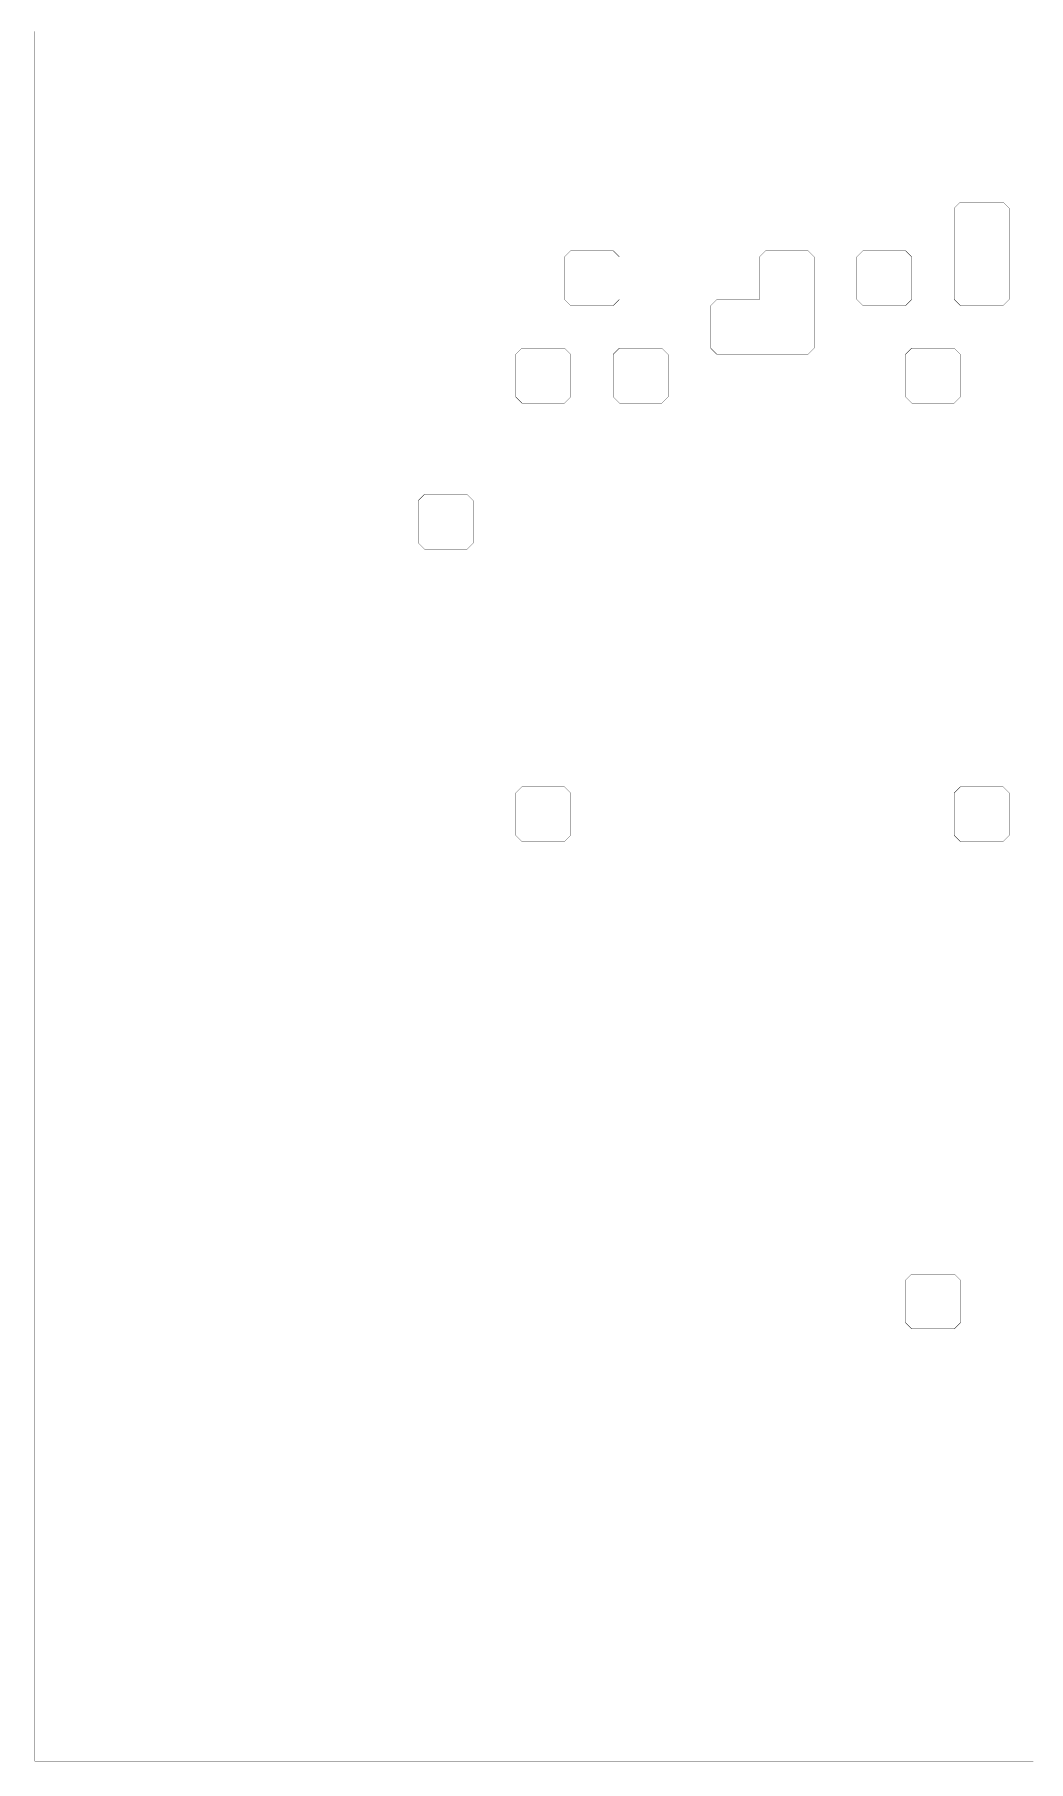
# Model space of a CAD drawing. Header units: metres. Extents: x 0 to 4990, y -4990 to 0.
# Drawn here: x 0 to 1594, y -4990 to -2222 of the extents above; entities that cross this region are included whole.
import ezdxf

# ---------------------------------------------------------------- set-up
doc = ezdxf.new("R2010")
doc.units = ezdxf.units.M
doc.layers.add('substrate', color=5, linetype='Continuous')

msp = doc.modelspace()

# ---------------------------------------------------------------- linework, layer by layer
at = {"layer": 'substrate', "const_width": 0.5}
msp.add_lwpolyline([(0, -2216.796875), (0, -2226.5625), (0, -2236.328125), (0, -2246.09375), (0, -2255.859375), (0, -2265.625), (0, -2275.390625), (0, -2285.15625), (0, -2294.921875), (0, -2304.6875), (0, -2314.453125), (0, -2324.21875), (0, -2333.984375), (0, -2343.75), (0, -2353.515625), (0, -2363.28125), (0, -2373.046875), (0, -2382.8125), (0, -2392.578125), (0, -2402.34375), (0, -2412.109375), (0, -2421.875), (0, -2431.640625), (0, -2441.40625), (0, -2451.171875), (0, -2460.9375), (0, -2470.703125), (0, -2480.46875), (0, -2490.234375), (0, -2500), (0, -2509.765625), (0, -2519.53125), (0, -2529.296875), (0, -2539.0625), (0, -2548.828125), (0, -2558.59375), (0, -2568.359375), (0, -2578.125), (0, -2587.890625), (0, -2597.65625), (0, -2607.421875), (0, -2617.1875), (0, -2626.953125), (0, -2636.71875), (0, -2646.484375), (0, -2656.25), (0, -2666.015625), (0, -2675.78125), (0, -2685.546875), (0, -2695.3125), (0, -2705.078125), (0, -2714.84375), (0, -2724.609375), (0, -2734.375), (0, -2744.140625), (0, -2753.90625), (0, -2763.671875), (0, -2773.4375), (0, -2783.203125), (0, -2792.96875), (0, -2802.734375), (0, -2812.5), (0, -2822.265625), (0, -2832.03125), (0, -2841.796875), (0, -2851.5625), (0, -2861.328125), (0, -2871.09375), (0, -2880.859375), (0, -2890.625), (0, -2900.390625), (0, -2910.15625), (0, -2919.921875), (0, -2929.6875), (0, -2939.453125), (0, -2949.21875), (0, -2958.984375), (0, -2968.75), (0, -2978.515625), (0, -2988.28125), (0, -2998.046875), (0, -3007.8125), (0, -3017.578125), (0, -3027.34375), (0, -3037.109375), (0, -3046.875), (0, -3056.640625), (0, -3066.40625), (0, -3076.171875), (0, -3085.9375), (0, -3095.703125), (0, -3105.46875), (0, -3115.234375), (0, -3125), (0, -3134.765625), (0, -3144.53125), (0, -3154.296875), (0, -3164.0625), (0, -3173.828125), (0, -3183.59375), (0, -3193.359375), (0, -3203.125), (0, -3212.890625), (0, -3222.65625), (0, -3232.421875), (0, -3242.1875), (0, -3251.953125), (0, -3261.71875), (0, -3271.484375), (0, -3281.25), (0, -3291.015625), (0, -3300.78125), (0, -3310.546875), (0, -3320.3125), (0, -3330.078125), (0, -3339.84375), (0, -3349.609375), (0, -3359.375), (0, -3369.140625), (0, -3378.90625), (0, -3388.671875), (0, -3398.4375), (0, -3408.203125), (0, -3417.96875), (0, -3427.734375), (0, -3437.5), (0, -3447.265625), (0, -3457.03125), (0, -3466.796875), (0, -3476.5625), (0, -3486.328125), (0, -3496.09375), (0, -3505.859375), (0, -3515.625), (0, -3525.390625), (0, -3535.15625), (0, -3544.921875), (0, -3554.6875), (0, -3564.453125), (0, -3574.21875), (0, -3583.984375), (0, -3593.75), (0, -3603.515625), (0, -3613.28125), (0, -3623.046875), (0, -3632.8125), (0, -3642.578125), (0, -3652.34375), (0, -3662.109375), (0, -3671.875), (0, -3681.640625), (0, -3691.40625), (0, -3701.171875), (0, -3710.9375), (0, -3720.703125), (0, -3730.46875), (0, -3740.234375), (0, -3750), (0, -3759.765625), (0, -3769.53125), (0, -3779.296875), (0, -3789.0625), (0, -3798.828125), (0, -3808.59375), (0, -3818.359375), (0, -3828.125), (0, -3837.890625), (0, -3847.65625), (0, -3857.421875), (0, -3867.1875), (0, -3876.953125), (0, -3886.71875), (0, -3896.484375), (0, -3906.25), (0, -3916.015625), (0, -3925.78125), (0, -3935.546875), (0, -3945.3125), (0, -3955.078125), (0, -3964.84375), (0, -3974.609375), (0, -3984.375), (0, -3994.140625), (0, -4003.90625), (0, -4013.671875), (0, -4023.4375), (0, -4033.203125), (0, -4042.96875), (0, -4052.734375), (0, -4062.5), (0, -4072.265625), (0, -4082.03125), (0, -4091.796875), (0, -4101.5625), (0, -4111.328125), (0, -4121.09375), (0, -4130.859375), (0, -4140.625), (0, -4150.390625), (0, -4160.15625), (0, -4169.921875), (0, -4179.6875), (0, -4189.453125), (0, -4199.21875), (0, -4208.984375), (0, -4218.75), (0, -4228.515625), (0, -4238.28125), (0, -4248.046875), (0, -4257.8125), (0, -4267.578125), (0, -4277.34375), (0, -4287.109375), (0, -4296.875), (0, -4306.640625), (0, -4316.40625), (0, -4326.171875), (0, -4335.9375), (0, -4345.703125), (0, -4355.46875), (0, -4365.234375), (0, -4375), (0, -4384.765625), (0, -4394.53125), (0, -4404.296875), (0, -4414.0625), (0, -4423.828125), (0, -4433.59375), (0, -4443.359375), (0, -4453.125), (0, -4462.890625), (0, -4472.65625), (0, -4482.421875), (0, -4492.1875), (0, -4501.953125), (0, -4511.71875), (0, -4521.484375), (0, -4531.25), (0, -4541.015625), (0, -4550.78125), (0, -4560.546875), (0, -4570.3125), (0, -4580.078125), (0, -4589.84375), (0, -4599.609375), (0, -4609.375), (0, -4619.140625), (0, -4628.90625), (0, -4638.671875), (0, -4648.4375), (0, -4658.203125), (0, -4667.96875), (0, -4677.734375), (0, -4687.5), (0, -4697.265625), (0, -4707.03125), (0, -4716.796875), (0, -4726.5625), (0, -4736.328125), (0, -4746.09375), (0, -4755.859375), (0, -4765.625), (0, -4775.390625), (0, -4785.15625), (0, -4794.921875), (0, -4804.6875), (0, -4814.453125), (0, -4824.21875), (0, -4833.984375), (0, -4843.75), (0, -4853.515625), (0, -4863.28125), (0, -4873.046875), (0, -4882.8125), (0, -4892.578125), (0, -4902.34375), (0, -4912.109375), (0, -4921.875), (0, -4931.640625), (0, -4941.40625), (0, -4951.171875), (0, -4960.9375), (0, -4970.703125), (0, -4980.46875), (0, -4990.234375), (9.765625, -4990.234375), (19.53125, -4990.234375), (29.296875, -4990.234375), (39.0625, -4990.234375), (48.828125, -4990.234375), (58.59375, -4990.234375), (68.359375, -4990.234375), (78.125, -4990.234375), (87.890625, -4990.234375), (97.65625, -4990.234375), (107.421875, -4990.234375), (117.1875, -4990.234375), (126.953125, -4990.234375), (136.71875, -4990.234375), (146.484375, -4990.234375), (156.25, -4990.234375), (166.015625, -4990.234375), (175.78125, -4990.234375), (185.546875, -4990.234375), (195.3125, -4990.234375), (205.078125, -4990.234375), (214.84375, -4990.234375), (224.609375, -4990.234375), (234.375, -4990.234375), (244.140625, -4990.234375), (253.90625, -4990.234375), (263.671875, -4990.234375), (273.4375, -4990.234375), (283.203125, -4990.234375), (292.96875, -4990.234375), (302.734375, -4990.234375), (312.5, -4990.234375), (322.265625, -4990.234375), (332.03125, -4990.234375), (341.796875, -4990.234375), (351.5625, -4990.234375), (361.328125, -4990.234375), (371.09375, -4990.234375), (380.859375, -4990.234375), (390.625, -4990.234375), (400.390625, -4990.234375), (410.15625, -4990.234375), (419.921875, -4990.234375), (429.6875, -4990.234375), (439.453125, -4990.234375), (449.21875, -4990.234375), (458.984375, -4990.234375), (468.75, -4990.234375), (478.515625, -4990.234375), (488.28125, -4990.234375), (498.046875, -4990.234375), (507.8125, -4990.234375), (517.578125, -4990.234375), (527.34375, -4990.234375), (537.109375, -4990.234375), (546.875, -4990.234375), (556.640625, -4990.234375), (566.40625, -4990.234375), (576.171875, -4990.234375), (585.9375, -4990.234375), (595.703125, -4990.234375), (605.46875, -4990.234375), (615.234375, -4990.234375), (625, -4990.234375), (634.765625, -4990.234375), (644.53125, -4990.234375), (654.296875, -4990.234375), (664.0625, -4990.234375), (673.828125, -4990.234375), (683.59375, -4990.234375), (693.359375, -4990.234375), (703.125, -4990.234375), (712.890625, -4990.234375), (722.65625, -4990.234375), (732.421875, -4990.234375), (742.1875, -4990.234375), (751.953125, -4990.234375), (761.71875, -4990.234375), (771.484375, -4990.234375), (781.25, -4990.234375), (791.015625, -4990.234375), (800.78125, -4990.234375), (810.546875, -4990.234375), (820.3125, -4990.234375), (830.078125, -4990.234375), (839.84375, -4990.234375), (849.609375, -4990.234375), (859.375, -4990.234375), (869.140625, -4990.234375), (878.90625, -4990.234375), (888.671875, -4990.234375), (898.4375, -4990.234375), (908.203125, -4990.234375), (917.96875, -4990.234375), (927.734375, -4990.234375), (937.5, -4990.234375), (947.265625, -4990.234375), (957.03125, -4990.234375), (966.796875, -4990.234375), (976.5625, -4990.234375), (986.328125, -4990.234375), (996.09375, -4990.234375), (1005.859375, -4990.234375), (1015.625, -4990.234375), (1025.390625, -4990.234375), (1035.15625, -4990.234375), (1044.921875, -4990.234375), (1054.6875, -4990.234375), (1064.453125, -4990.234375), (1074.21875, -4990.234375), (1083.984375, -4990.234375), (1093.75, -4990.234375), (1103.515625, -4990.234375), (1113.28125, -4990.234375), (1123.046875, -4990.234375), (1132.8125, -4990.234375), (1142.578125, -4990.234375), (1152.34375, -4990.234375), (1162.109375, -4990.234375), (1171.875, -4990.234375), (1181.640625, -4990.234375), (1191.40625, -4990.234375), (1201.171875, -4990.234375), (1210.9375, -4990.234375), (1220.703125, -4990.234375), (1230.46875, -4990.234375), (1240.234375, -4990.234375), (1250, -4990.234375), (1259.765625, -4990.234375), (1269.53125, -4990.234375), (1279.296875, -4990.234375), (1289.0625, -4990.234375), (1298.828125, -4990.234375), (1308.59375, -4990.234375), (1318.359375, -4990.234375), (1328.125, -4990.234375), (1337.890625, -4990.234375), (1347.65625, -4990.234375), (1357.421875, -4990.234375), (1367.1875, -4990.234375), (1376.953125, -4990.234375), (1386.71875, -4990.234375), (1396.484375, -4990.234375), (1406.25, -4990.234375), (1416.015625, -4990.234375), (1425.78125, -4990.234375), (1435.546875, -4990.234375), (1445.3125, -4990.234375), (1455.078125, -4990.234375), (1464.84375, -4990.234375), (1474.609375, -4990.234375), (1484.375, -4990.234375), (1494.140625, -4990.234375), (1503.90625, -4990.234375), (1513.671875, -4990.234375), (1523.4375, -4990.234375), (1533.203125, -4990.234375), (1542.96875, -4990.234375), (1552.734375, -4990.234375), (1562.5, -4990.234375), (1572.265625, -4990.234375), (1582.03125, -4990.234375), (1591.796875, -4990.234375), (1601.5625, -4990.234375)], dxfattribs=at)
for points in [[(1474.609375, -2500), (1484.375, -2490.234375), (1494.140625, -2490.234375), (1503.90625, -2490.234375), (1513.671875, -2490.234375), (1523.4375, -2490.234375), (1533.203125, -2490.234375), (1542.96875, -2490.234375), (1552.734375, -2490.234375), (1562.5, -2500), (1562.5, -2509.765625), (1562.5, -2519.53125), (1562.5, -2529.296875), (1562.5, -2539.0625), (1562.5, -2548.828125), (1562.5, -2558.59375), (1562.5, -2568.359375), (1562.5, -2578.125), (1562.5, -2587.890625), (1562.5, -2597.65625), (1562.5, -2607.421875), (1562.5, -2617.1875), (1562.5, -2626.953125), (1562.5, -2636.71875), (1562.5, -2646.484375), (1552.734375, -2656.25), (1542.96875, -2656.25), (1533.203125, -2656.25), (1523.4375, -2656.25), (1513.671875, -2656.25), (1503.90625, -2656.25), (1494.140625, -2656.25), (1484.375, -2656.25), (1474.609375, -2646.484375), (1474.609375, -2636.71875), (1474.609375, -2626.953125), (1474.609375, -2617.1875), (1474.609375, -2607.421875), (1474.609375, -2597.65625), (1474.609375, -2587.890625), (1474.609375, -2578.125), (1474.609375, -2568.359375), (1474.609375, -2558.59375), (1474.609375, -2548.828125), (1474.609375, -2539.0625), (1474.609375, -2529.296875), (1474.609375, -2519.53125), (1474.609375, -2509.765625)], [(849.609375, -2578.125), (859.375, -2568.359375), (869.140625, -2568.359375), (878.90625, -2568.359375), (888.671875, -2568.359375), (898.4375, -2568.359375), (908.203125, -2568.359375), (917.96875, -2568.359375), (927.734375, -2568.359375), (937.5, -2578.125), (937.5, -2587.890625), (937.5, -2597.65625), (937.5, -2607.421875), (937.5, -2617.1875), (937.5, -2626.953125), (937.5, -2636.71875), (937.5, -2646.484375), (927.734375, -2656.25), (917.96875, -2656.25), (908.203125, -2656.25), (898.4375, -2656.25), (888.671875, -2656.25), (878.90625, -2656.25), (869.140625, -2656.25), (859.375, -2656.25), (849.609375, -2646.484375), (849.609375, -2636.71875), (849.609375, -2626.953125), (849.609375, -2617.1875), (849.609375, -2607.421875), (849.609375, -2597.65625), (849.609375, -2587.890625)], [(1162.109375, -2578.125), (1171.875, -2568.359375), (1181.640625, -2568.359375), (1191.40625, -2568.359375), (1201.171875, -2568.359375), (1210.9375, -2568.359375), (1220.703125, -2568.359375), (1230.46875, -2568.359375), (1240.234375, -2568.359375), (1250, -2578.125), (1250, -2587.890625), (1250, -2597.65625), (1250, -2607.421875), (1250, -2617.1875), (1250, -2626.953125), (1250, -2636.71875), (1250, -2646.484375), (1250, -2656.25), (1250, -2666.015625), (1250, -2675.78125), (1250, -2685.546875), (1250, -2695.3125), (1250, -2705.078125), (1250, -2714.84375), (1250, -2724.609375), (1240.234375, -2734.375), (1230.46875, -2734.375), (1220.703125, -2734.375), (1210.9375, -2734.375), (1201.171875, -2734.375), (1191.40625, -2734.375), (1181.640625, -2734.375), (1171.875, -2734.375), (1162.109375, -2734.375), (1152.34375, -2734.375), (1142.578125, -2734.375), (1132.8125, -2734.375), (1123.046875, -2734.375), (1113.28125, -2734.375), (1103.515625, -2734.375), (1093.75, -2734.375), (1083.984375, -2724.609375), (1083.984375, -2714.84375), (1083.984375, -2705.078125), (1083.984375, -2695.3125), (1083.984375, -2685.546875), (1083.984375, -2675.78125), (1083.984375, -2666.015625), (1083.984375, -2656.25), (1093.75, -2646.484375), (1103.515625, -2646.484375), (1113.28125, -2646.484375), (1123.046875, -2646.484375), (1132.8125, -2646.484375), (1142.578125, -2646.484375), (1152.34375, -2646.484375), (1162.109375, -2646.484375), (1162.109375, -2636.71875), (1162.109375, -2626.953125), (1162.109375, -2617.1875), (1162.109375, -2607.421875), (1162.109375, -2597.65625), (1162.109375, -2587.890625)], [(1318.359375, -2578.125), (1328.125, -2568.359375), (1337.890625, -2568.359375), (1347.65625, -2568.359375), (1357.421875, -2568.359375), (1367.1875, -2568.359375), (1376.953125, -2568.359375), (1386.71875, -2568.359375), (1396.484375, -2568.359375), (1406.25, -2578.125), (1406.25, -2587.890625), (1406.25, -2597.65625), (1406.25, -2607.421875), (1406.25, -2617.1875), (1406.25, -2626.953125), (1406.25, -2636.71875), (1406.25, -2646.484375), (1396.484375, -2656.25), (1386.71875, -2656.25), (1376.953125, -2656.25), (1367.1875, -2656.25), (1357.421875, -2656.25), (1347.65625, -2656.25), (1337.890625, -2656.25), (1328.125, -2656.25), (1318.359375, -2646.484375), (1318.359375, -2636.71875), (1318.359375, -2626.953125), (1318.359375, -2617.1875), (1318.359375, -2607.421875), (1318.359375, -2597.65625), (1318.359375, -2587.890625)], [(771.484375, -2734.375), (781.25, -2724.609375), (791.015625, -2724.609375), (800.78125, -2724.609375), (810.546875, -2724.609375), (820.3125, -2724.609375), (830.078125, -2724.609375), (839.84375, -2724.609375), (849.609375, -2724.609375), (859.375, -2734.375), (859.375, -2744.140625), (859.375, -2753.90625), (859.375, -2763.671875), (859.375, -2773.4375), (859.375, -2783.203125), (859.375, -2792.96875), (859.375, -2802.734375), (849.609375, -2812.5), (839.84375, -2812.5), (830.078125, -2812.5), (820.3125, -2812.5), (810.546875, -2812.5), (800.78125, -2812.5), (791.015625, -2812.5), (781.25, -2812.5), (771.484375, -2802.734375), (771.484375, -2792.96875), (771.484375, -2783.203125), (771.484375, -2773.4375), (771.484375, -2763.671875), (771.484375, -2753.90625), (771.484375, -2744.140625)], [(927.734375, -2734.375), (937.5, -2724.609375), (947.265625, -2724.609375), (957.03125, -2724.609375), (966.796875, -2724.609375), (976.5625, -2724.609375), (986.328125, -2724.609375), (996.09375, -2724.609375), (1005.859375, -2724.609375), (1015.625, -2734.375), (1015.625, -2744.140625), (1015.625, -2753.90625), (1015.625, -2763.671875), (1015.625, -2773.4375), (1015.625, -2783.203125), (1015.625, -2792.96875), (1015.625, -2802.734375), (1005.859375, -2812.5), (996.09375, -2812.5), (986.328125, -2812.5), (976.5625, -2812.5), (966.796875, -2812.5), (957.03125, -2812.5), (947.265625, -2812.5), (937.5, -2812.5), (927.734375, -2802.734375), (927.734375, -2792.96875), (927.734375, -2783.203125), (927.734375, -2773.4375), (927.734375, -2763.671875), (927.734375, -2753.90625), (927.734375, -2744.140625)], [(1396.484375, -2734.375), (1406.25, -2724.609375), (1416.015625, -2724.609375), (1425.78125, -2724.609375), (1435.546875, -2724.609375), (1445.3125, -2724.609375), (1455.078125, -2724.609375), (1464.84375, -2724.609375), (1474.609375, -2724.609375), (1484.375, -2734.375), (1484.375, -2744.140625), (1484.375, -2753.90625), (1484.375, -2763.671875), (1484.375, -2773.4375), (1484.375, -2783.203125), (1484.375, -2792.96875), (1484.375, -2802.734375), (1474.609375, -2812.5), (1464.84375, -2812.5), (1455.078125, -2812.5), (1445.3125, -2812.5), (1435.546875, -2812.5), (1425.78125, -2812.5), (1416.015625, -2812.5), (1406.25, -2812.5), (1396.484375, -2802.734375), (1396.484375, -2792.96875), (1396.484375, -2783.203125), (1396.484375, -2773.4375), (1396.484375, -2763.671875), (1396.484375, -2753.90625), (1396.484375, -2744.140625)], [(615.234375, -2968.75), (625, -2958.984375), (634.765625, -2958.984375), (644.53125, -2958.984375), (654.296875, -2958.984375), (664.0625, -2958.984375), (673.828125, -2958.984375), (683.59375, -2958.984375), (693.359375, -2958.984375), (703.125, -2968.75), (703.125, -2978.515625), (703.125, -2988.28125), (703.125, -2998.046875), (703.125, -3007.8125), (703.125, -3017.578125), (703.125, -3027.34375), (703.125, -3037.109375), (693.359375, -3046.875), (683.59375, -3046.875), (673.828125, -3046.875), (664.0625, -3046.875), (654.296875, -3046.875), (644.53125, -3046.875), (634.765625, -3046.875), (625, -3046.875), (615.234375, -3037.109375), (615.234375, -3027.34375), (615.234375, -3017.578125), (615.234375, -3007.8125), (615.234375, -2998.046875), (615.234375, -2988.28125), (615.234375, -2978.515625)], [(771.484375, -3437.5), (781.25, -3427.734375), (791.015625, -3427.734375), (800.78125, -3427.734375), (810.546875, -3427.734375), (820.3125, -3427.734375), (830.078125, -3427.734375), (839.84375, -3427.734375), (849.609375, -3427.734375), (859.375, -3437.5), (859.375, -3447.265625), (859.375, -3457.03125), (859.375, -3466.796875), (859.375, -3476.5625), (859.375, -3486.328125), (859.375, -3496.09375), (859.375, -3505.859375), (849.609375, -3515.625), (839.84375, -3515.625), (830.078125, -3515.625), (820.3125, -3515.625), (810.546875, -3515.625), (800.78125, -3515.625), (791.015625, -3515.625), (781.25, -3515.625), (771.484375, -3505.859375), (771.484375, -3496.09375), (771.484375, -3486.328125), (771.484375, -3476.5625), (771.484375, -3466.796875), (771.484375, -3457.03125), (771.484375, -3447.265625)], [(1474.609375, -3437.5), (1484.375, -3427.734375), (1494.140625, -3427.734375), (1503.90625, -3427.734375), (1513.671875, -3427.734375), (1523.4375, -3427.734375), (1533.203125, -3427.734375), (1542.96875, -3427.734375), (1552.734375, -3427.734375), (1562.5, -3437.5), (1562.5, -3447.265625), (1562.5, -3457.03125), (1562.5, -3466.796875), (1562.5, -3476.5625), (1562.5, -3486.328125), (1562.5, -3496.09375), (1562.5, -3505.859375), (1552.734375, -3515.625), (1542.96875, -3515.625), (1533.203125, -3515.625), (1523.4375, -3515.625), (1513.671875, -3515.625), (1503.90625, -3515.625), (1494.140625, -3515.625), (1484.375, -3515.625), (1474.609375, -3505.859375), (1474.609375, -3496.09375), (1474.609375, -3486.328125), (1474.609375, -3476.5625), (1474.609375, -3466.796875), (1474.609375, -3457.03125), (1474.609375, -3447.265625)], [(1396.484375, -4218.75), (1406.25, -4208.984375), (1416.015625, -4208.984375), (1425.78125, -4208.984375), (1435.546875, -4208.984375), (1445.3125, -4208.984375), (1455.078125, -4208.984375), (1464.84375, -4208.984375), (1474.609375, -4208.984375), (1484.375, -4218.75), (1484.375, -4228.515625), (1484.375, -4238.28125), (1484.375, -4248.046875), (1484.375, -4257.8125), (1484.375, -4267.578125), (1484.375, -4277.34375), (1484.375, -4287.109375), (1474.609375, -4296.875), (1464.84375, -4296.875), (1455.078125, -4296.875), (1445.3125, -4296.875), (1435.546875, -4296.875), (1425.78125, -4296.875), (1416.015625, -4296.875), (1406.25, -4296.875), (1396.484375, -4287.109375), (1396.484375, -4277.34375), (1396.484375, -4267.578125), (1396.484375, -4257.8125), (1396.484375, -4248.046875), (1396.484375, -4238.28125), (1396.484375, -4228.515625)]]:
    msp.add_lwpolyline(points, close=True, dxfattribs=at)

doc.saveas('drawing.dxf')
